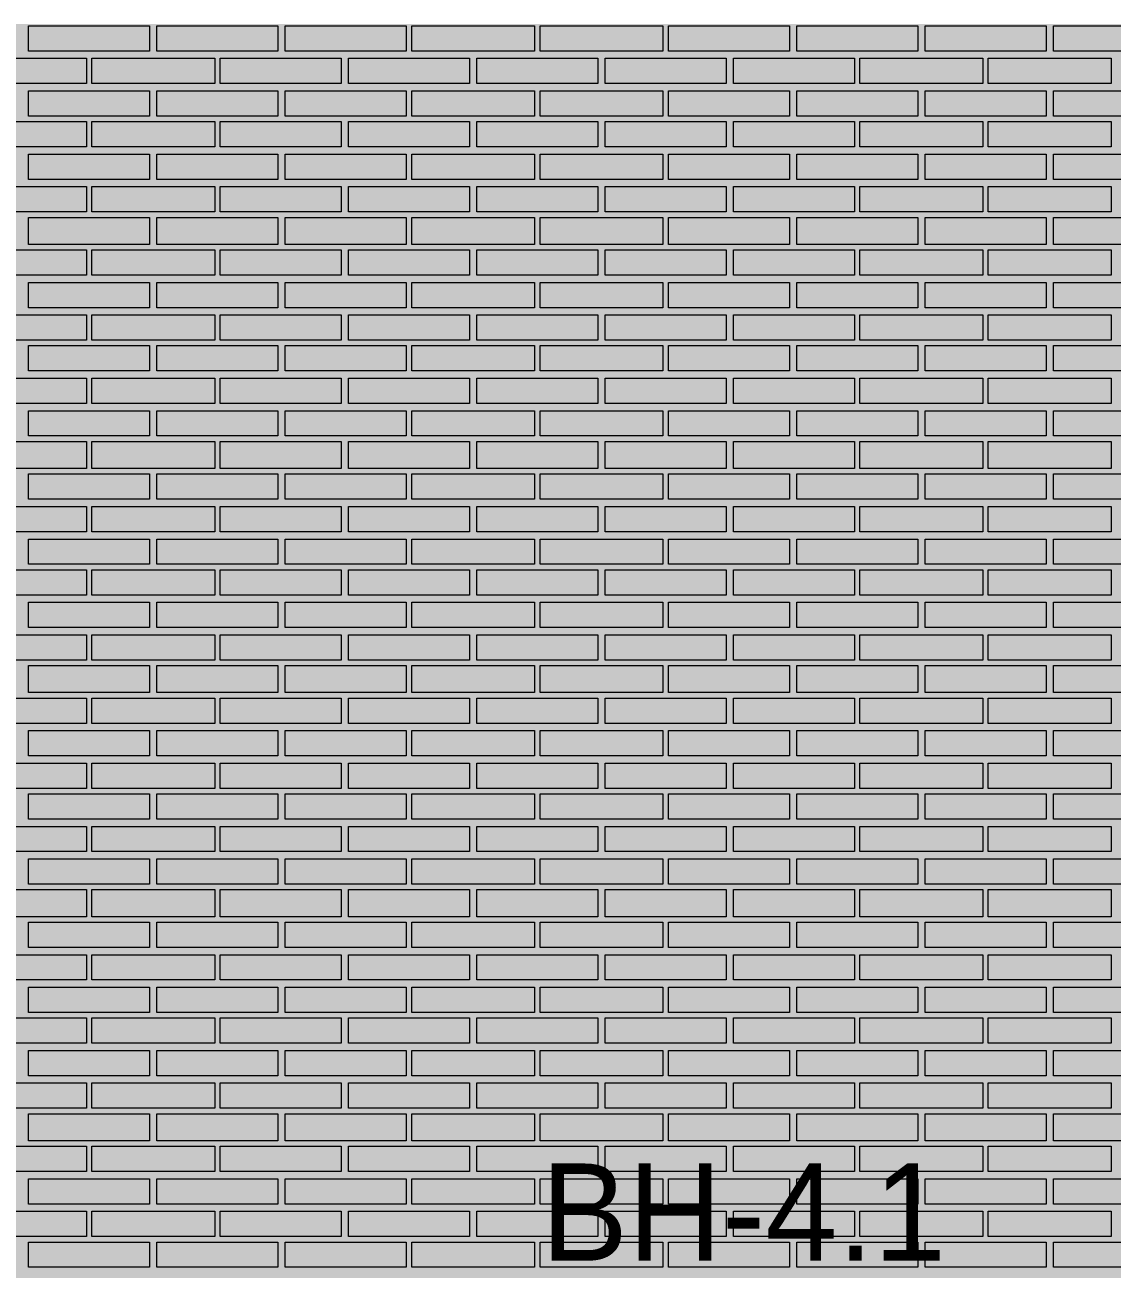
# Model space of a CAD drawing. Header units: millimetres. Extents: x -28928 to 100580, y -22867 to 36490.
# Drawn here: x 37597 to 40142, y -1460 to 1453 of the extents above; entities that cross this region are included whole.
import ezdxf

# ---------------------------------------------------------------- set-up
doc = ezdxf.new("R2010")
doc.units = ezdxf.units.MM
doc.layers.add('PDF _Геометрия', color=7, linetype='Continuous', true_color=0x8f8e8d)
doc.layers.add('PDF _Сплошная заливка', color=7, linetype='Continuous', true_color=0xffffff)
doc.layers.add('PDF _Текст', color=7, linetype='Continuous')

msp = doc.modelspace()

# ---------------------------------------------------------------- hatches: boundary and pattern name
at = {"layer": 'PDF _Сплошная заливка', "true_color": 0xdcd6cf, "transparency": 33554559}
h = msp.add_hatch(color=254, dxfattribs=at)
h.paths.add_polyline_path([(29617.6, 1544.1), (29617.6, 9028.4), (29486.4, 9028.4), (29486.4, 1544.1)])
h.paths.add_polyline_path([(47137.2, -1464), (47137.2, -4713.2), (55763.7, -4713.2), (55763.7, 1455.3), (29617.6, 1455.3), (29617.6, 1523), (29486.4, 1523), (29486.4, -4713.2), (45263, -4713.2), (45263, -1464)])

# ---------------------------------------------------------------- linework, layer by layer
at = {"layer": 'PDF _Геометрия', "lineweight": 9}
for points in [[(37888.7, 1391.8), (37744.9, 1391.8), (37605.3, 1391.8), (37605.3, 1451), (37744.9, 1451), (37888.7, 1451)], [(38189.1, 1391.8), (38045.3, 1391.8), (37905.7, 1391.8), (37905.7, 1451), (38045.3, 1451), (38189.1, 1451)], [(38489.5, 1391.8), (38345.7, 1391.8), (38206.1, 1391.8), (38206.1, 1451), (38345.7, 1451), (38489.5, 1451)], [(38789.9, 1391.8), (38646.1, 1391.8), (38502.2, 1391.8), (38502.2, 1451), (38646.1, 1451), (38789.9, 1451)], [(39090.3, 1391.8), (38946.4, 1391.8), (38802.6, 1391.8), (38802.6, 1451), (38946.4, 1451), (39090.3, 1451)], [(39386.4, 1391.8), (39246.8, 1391.8), (39103, 1391.8), (39103, 1451), (39246.8, 1451), (39386.4, 1451)], [(39686.8, 1391.8), (39547.2, 1391.8), (39403.4, 1391.8), (39403.4, 1451), (39547.2, 1451), (39686.8, 1451)], [(39987.2, 1391.8), (39843.4, 1391.8), (39703.7, 1391.8), (39703.7, 1451), (39843.4, 1451), (39987.2, 1451)], [(40287.6, 1391.8), (40143.7, 1391.8), (40004.1, 1391.8), (40004.1, 1451), (40143.7, 1451), (40287.6, 1451)], [(37740.7, 1374.9), (37740.7, 1315.7), (37453, 1315.7), (37453, 1374.9)], [(38041.1, 1374.9), (38041.1, 1315.7), (37753.4, 1315.7), (37753.4, 1374.9)], [(38337.2, 1374.9), (38337.2, 1315.7), (38053.7, 1315.7), (38053.7, 1374.9)], [(38637.6, 1374.9), (38637.6, 1315.7), (38354.1, 1315.7), (38354.1, 1374.9)], [(38938, 1374.9), (38938, 1315.7), (38654.5, 1315.7), (38654.5, 1374.9)], [(39238.4, 1374.9), (39238.4, 1315.7), (38954.9, 1315.7), (38954.9, 1374.9)], [(39538.7, 1374.9), (39538.7, 1315.7), (39255.3, 1315.7), (39255.3, 1374.9)], [(39839.1, 1374.9), (39839.1, 1315.7), (39551.4, 1315.7), (39551.4, 1374.9)], [(40139.5, 1374.9), (40139.5, 1315.7), (39851.8, 1315.7), (39851.8, 1374.9)], [(37888.7, 1239.5), (37744.9, 1239.5), (37605.3, 1239.5), (37605.3, 1298.7), (37744.9, 1298.7), (37888.7, 1298.7)], [(38189.1, 1239.5), (38045.3, 1239.5), (37905.7, 1239.5), (37905.7, 1298.7), (38045.3, 1298.7), (38189.1, 1298.7)], [(38489.5, 1239.5), (38345.7, 1239.5), (38206.1, 1239.5), (38206.1, 1298.7), (38345.7, 1298.7), (38489.5, 1298.7)], [(38789.9, 1239.5), (38646.1, 1239.5), (38502.2, 1239.5), (38502.2, 1298.7), (38646.1, 1298.7), (38789.9, 1298.7)], [(39090.3, 1239.5), (38946.4, 1239.5), (38802.6, 1239.5), (38802.6, 1298.7), (38946.4, 1298.7), (39090.3, 1298.7)], [(39386.4, 1239.5), (39246.8, 1239.5), (39103, 1239.5), (39103, 1298.7), (39246.8, 1298.7), (39386.4, 1298.7)], [(39686.8, 1239.5), (39547.2, 1239.5), (39403.4, 1239.5), (39403.4, 1298.7), (39547.2, 1298.7), (39686.8, 1298.7)], [(39987.2, 1239.5), (39843.4, 1239.5), (39703.7, 1239.5), (39703.7, 1298.7), (39843.4, 1298.7), (39987.2, 1298.7)], [(40287.6, 1239.5), (40143.7, 1239.5), (40004.1, 1239.5), (40004.1, 1298.7), (40143.7, 1298.7), (40287.6, 1298.7)], [(37740.7, 1226.8), (37740.7, 1167.6), (37453, 1167.6), (37453, 1226.8)], [(38041.1, 1226.8), (38041.1, 1167.6), (37753.4, 1167.6), (37753.4, 1226.8)], [(38337.2, 1226.8), (38337.2, 1167.6), (38053.7, 1167.6), (38053.7, 1226.8)], [(38637.6, 1226.8), (38637.6, 1167.6), (38354.1, 1167.6), (38354.1, 1226.8)], [(38938, 1226.8), (38938, 1167.6), (38654.5, 1167.6), (38654.5, 1226.8)], [(39238.4, 1226.8), (39238.4, 1167.6), (38954.9, 1167.6), (38954.9, 1226.8)], [(39538.7, 1226.8), (39538.7, 1167.6), (39255.3, 1167.6), (39255.3, 1226.8)], [(39839.1, 1226.8), (39839.1, 1167.6), (39551.4, 1167.6), (39551.4, 1226.8)], [(40139.5, 1226.8), (40139.5, 1167.6), (39851.8, 1167.6), (39851.8, 1226.8)], [(37888.7, 1091.4), (37744.9, 1091.4), (37605.3, 1091.4), (37605.3, 1150.7), (37744.9, 1150.7), (37888.7, 1150.7)], [(38189.1, 1091.4), (38045.3, 1091.4), (37905.7, 1091.4), (37905.7, 1150.7), (38045.3, 1150.7), (38189.1, 1150.7)], [(38489.5, 1091.4), (38345.7, 1091.4), (38206.1, 1091.4), (38206.1, 1150.7), (38345.7, 1150.7), (38489.5, 1150.7)], [(38789.9, 1091.4), (38646.1, 1091.4), (38502.2, 1091.4), (38502.2, 1150.7), (38646.1, 1150.7), (38789.9, 1150.7)], [(39090.3, 1091.4), (38946.4, 1091.4), (38802.6, 1091.4), (38802.6, 1150.7), (38946.4, 1150.7), (39090.3, 1150.7)], [(39386.4, 1091.4), (39246.8, 1091.4), (39103, 1091.4), (39103, 1150.7), (39246.8, 1150.7), (39386.4, 1150.7)], [(39686.8, 1091.4), (39547.2, 1091.4), (39403.4, 1091.4), (39403.4, 1150.7), (39547.2, 1150.7), (39686.8, 1150.7)], [(39987.2, 1091.4), (39843.4, 1091.4), (39703.7, 1091.4), (39703.7, 1150.7), (39843.4, 1150.7), (39987.2, 1150.7)], [(40287.6, 1091.4), (40143.7, 1091.4), (40004.1, 1091.4), (40004.1, 1150.7), (40143.7, 1150.7), (40287.6, 1150.7)], [(37740.7, 1074.5), (37740.7, 1015.3), (37453, 1015.3), (37453, 1074.5)], [(38041.1, 1074.5), (38041.1, 1015.3), (37753.4, 1015.3), (37753.4, 1074.5)], [(38337.2, 1074.5), (38337.2, 1015.3), (38053.7, 1015.3), (38053.7, 1074.5)], [(38637.6, 1074.5), (38637.6, 1015.3), (38354.1, 1015.3), (38354.1, 1074.5)], [(38938, 1074.5), (38938, 1015.3), (38654.5, 1015.3), (38654.5, 1074.5)], [(39238.4, 1074.5), (39238.4, 1015.3), (38954.9, 1015.3), (38954.9, 1074.5)], [(39538.7, 1074.5), (39538.7, 1015.3), (39255.3, 1015.3), (39255.3, 1074.5)], [(39839.1, 1074.5), (39839.1, 1015.3), (39551.4, 1015.3), (39551.4, 1074.5)], [(40139.5, 1074.5), (40139.5, 1015.3), (39851.8, 1015.3), (39851.8, 1074.5)], [(37888.7, 939.1), (37744.9, 939.1), (37605.3, 939.1), (37605.3, 1002.6), (37744.9, 1002.6), (37888.7, 1002.6)], [(38189.1, 939.1), (38045.3, 939.1), (37905.7, 939.1), (37905.7, 1002.6), (38045.3, 1002.6), (38189.1, 1002.6)], [(38489.5, 939.1), (38345.7, 939.1), (38206.1, 939.1), (38206.1, 1002.6), (38345.7, 1002.6), (38489.5, 1002.6)], [(38789.9, 939.1), (38646.1, 939.1), (38502.2, 939.1), (38502.2, 1002.6), (38646.1, 1002.6), (38789.9, 1002.6)], [(39090.3, 939.1), (38946.4, 939.1), (38802.6, 939.1), (38802.6, 1002.6), (38946.4, 1002.6), (39090.3, 1002.6)], [(39386.4, 939.1), (39246.8, 939.1), (39103, 939.1), (39103, 1002.6), (39246.8, 1002.6), (39386.4, 1002.6)], [(39686.8, 939.1), (39547.2, 939.1), (39403.4, 939.1), (39403.4, 1002.6), (39547.2, 1002.6), (39686.8, 1002.6)], [(39987.2, 939.1), (39843.4, 939.1), (39703.7, 939.1), (39703.7, 1002.6), (39843.4, 1002.6), (39987.2, 1002.6)], [(40287.6, 939.1), (40143.7, 939.1), (40004.1, 939.1), (40004.1, 1002.6), (40143.7, 1002.6), (40287.6, 1002.6)], [(37740.7, 926.4), (37740.7, 867.2), (37453, 867.2), (37453, 926.4)], [(38041.1, 926.4), (38041.1, 867.2), (37753.4, 867.2), (37753.4, 926.4)], [(38337.2, 926.4), (38337.2, 867.2), (38053.7, 867.2), (38053.7, 926.4)], [(38637.6, 926.4), (38637.6, 867.2), (38354.1, 867.2), (38354.1, 926.4)], [(38938, 926.4), (38938, 867.2), (38654.5, 867.2), (38654.5, 926.4)], [(39238.4, 926.4), (39238.4, 867.2), (38954.9, 867.2), (38954.9, 926.4)], [(39538.7, 926.4), (39538.7, 867.2), (39255.3, 867.2), (39255.3, 926.4)], [(39839.1, 926.4), (39839.1, 867.2), (39551.4, 867.2), (39551.4, 926.4)], [(40139.5, 926.4), (40139.5, 867.2), (39851.8, 867.2), (39851.8, 926.4)], [(37888.7, 791), (37744.9, 791), (37605.3, 791), (37605.3, 850.3), (37744.9, 850.3), (37888.7, 850.3)], [(38189.1, 791), (38045.3, 791), (37905.7, 791), (37905.7, 850.3), (38045.3, 850.3), (38189.1, 850.3)], [(38489.5, 791), (38345.7, 791), (38206.1, 791), (38206.1, 850.3), (38345.7, 850.3), (38489.5, 850.3)], [(38789.9, 791), (38646.1, 791), (38502.2, 791), (38502.2, 850.3), (38646.1, 850.3), (38789.9, 850.3)], [(39090.3, 791), (38946.4, 791), (38802.6, 791), (38802.6, 850.3), (38946.4, 850.3), (39090.3, 850.3)], [(39386.4, 791), (39246.8, 791), (39103, 791), (39103, 850.3), (39246.8, 850.3), (39386.4, 850.3)], [(39686.8, 791), (39547.2, 791), (39403.4, 791), (39403.4, 850.3), (39547.2, 850.3), (39686.8, 850.3)], [(39987.2, 791), (39843.4, 791), (39703.7, 791), (39703.7, 850.3), (39843.4, 850.3), (39987.2, 850.3)], [(40287.6, 791), (40143.7, 791), (40004.1, 791), (40004.1, 850.3), (40143.7, 850.3), (40287.6, 850.3)], [(37740.7, 774.1), (37740.7, 714.9), (37453, 714.9), (37453, 774.1)], [(38041.1, 774.1), (38041.1, 714.9), (37753.4, 714.9), (37753.4, 774.1)], [(38337.2, 774.1), (38337.2, 714.9), (38053.7, 714.9), (38053.7, 774.1)], [(38637.6, 774.1), (38637.6, 714.9), (38354.1, 714.9), (38354.1, 774.1)], [(38938, 774.1), (38938, 714.9), (38654.5, 714.9), (38654.5, 774.1)], [(39238.4, 774.1), (39238.4, 714.9), (38954.9, 714.9), (38954.9, 774.1)], [(39538.7, 774.1), (39538.7, 714.9), (39255.3, 714.9), (39255.3, 774.1)], [(39839.1, 774.1), (39839.1, 714.9), (39551.4, 714.9), (39551.4, 774.1)], [(40139.5, 774.1), (40139.5, 714.9), (39851.8, 714.9), (39851.8, 774.1)], [(37888.7, 643), (37744.9, 643), (37605.3, 643), (37605.3, 702.2), (37744.9, 702.2), (37888.7, 702.2)], [(38189.1, 643), (38045.3, 643), (37905.7, 643), (37905.7, 702.2), (38045.3, 702.2), (38189.1, 702.2)], [(38489.5, 643), (38345.7, 643), (38206.1, 643), (38206.1, 702.2), (38345.7, 702.2), (38489.5, 702.2)], [(38789.9, 643), (38646.1, 643), (38502.2, 643), (38502.2, 702.2), (38646.1, 702.2), (38789.9, 702.2)], [(39090.3, 643), (38946.4, 643), (38802.6, 643), (38802.6, 702.2), (38946.4, 702.2), (39090.3, 702.2)], [(39386.4, 643), (39246.8, 643), (39103, 643), (39103, 702.2), (39246.8, 702.2), (39386.4, 702.2)], [(39686.8, 643), (39547.2, 643), (39403.4, 643), (39403.4, 702.2), (39547.2, 702.2), (39686.8, 702.2)], [(39987.2, 643), (39843.4, 643), (39703.7, 643), (39703.7, 702.2), (39843.4, 702.2), (39987.2, 702.2)], [(40287.6, 643), (40143.7, 643), (40004.1, 643), (40004.1, 702.2), (40143.7, 702.2), (40287.6, 702.2)], [(37740.7, 626), (37740.7, 566.8), (37453, 566.8), (37453, 626)], [(38041.1, 626), (38041.1, 566.8), (37753.4, 566.8), (37753.4, 626)], [(38337.2, 626), (38337.2, 566.8), (38053.7, 566.8), (38053.7, 626)], [(38637.6, 626), (38637.6, 566.8), (38354.1, 566.8), (38354.1, 626)], [(38938, 626), (38938, 566.8), (38654.5, 566.8), (38654.5, 626)], [(39238.4, 626), (39238.4, 566.8), (38954.9, 566.8), (38954.9, 626)], [(39538.7, 626), (39538.7, 566.8), (39255.3, 566.8), (39255.3, 626)], [(39839.1, 626), (39839.1, 566.8), (39551.4, 566.8), (39551.4, 626)], [(40139.5, 626), (40139.5, 566.8), (39851.8, 566.8), (39851.8, 626)], [(37888.7, 490.7), (37744.9, 490.7), (37605.3, 490.7), (37605.3, 549.9), (37744.9, 549.9), (37888.7, 549.9)], [(38189.1, 490.7), (38045.3, 490.7), (37905.7, 490.7), (37905.7, 549.9), (38045.3, 549.9), (38189.1, 549.9)], [(38489.5, 490.7), (38345.7, 490.7), (38206.1, 490.7), (38206.1, 549.9), (38345.7, 549.9), (38489.5, 549.9)], [(38789.9, 490.7), (38646.1, 490.7), (38502.2, 490.7), (38502.2, 549.9), (38646.1, 549.9), (38789.9, 549.9)], [(39090.3, 490.7), (38946.4, 490.7), (38802.6, 490.7), (38802.6, 549.9), (38946.4, 549.9), (39090.3, 549.9)], [(39386.4, 490.7), (39246.8, 490.7), (39103, 490.7), (39103, 549.9), (39246.8, 549.9), (39386.4, 549.9)], [(39686.8, 490.7), (39547.2, 490.7), (39403.4, 490.7), (39403.4, 549.9), (39547.2, 549.9), (39686.8, 549.9)], [(39987.2, 490.7), (39843.4, 490.7), (39703.7, 490.7), (39703.7, 549.9), (39843.4, 549.9), (39987.2, 549.9)], [(40287.6, 490.7), (40143.7, 490.7), (40004.1, 490.7), (40004.1, 549.9), (40143.7, 549.9), (40287.6, 549.9)], [(37740.7, 478), (37740.7, 414.5), (37453, 414.5), (37453, 478)], [(38041.1, 478), (38041.1, 414.5), (37753.4, 414.5), (37753.4, 478)], [(38337.2, 478), (38337.2, 414.5), (38053.7, 414.5), (38053.7, 478)], [(38637.6, 478), (38637.6, 414.5), (38354.1, 414.5), (38354.1, 478)], [(38938, 478), (38938, 414.5), (38654.5, 414.5), (38654.5, 478)], [(39238.4, 478), (39238.4, 414.5), (38954.9, 414.5), (38954.9, 478)], [(39538.7, 478), (39538.7, 414.5), (39255.3, 414.5), (39255.3, 478)], [(39839.1, 478), (39839.1, 414.5), (39551.4, 414.5), (39551.4, 478)], [(40139.5, 478), (40139.5, 414.5), (39851.8, 414.5), (39851.8, 478)], [(37888.7, 342.6), (37744.9, 342.6), (37605.3, 342.6), (37605.3, 401.8), (37744.9, 401.8), (37888.7, 401.8)], [(38189.1, 342.6), (38045.3, 342.6), (37905.7, 342.6), (37905.7, 401.8), (38045.3, 401.8), (38189.1, 401.8)], [(38489.5, 342.6), (38345.7, 342.6), (38206.1, 342.6), (38206.1, 401.8), (38345.7, 401.8), (38489.5, 401.8)], [(38789.9, 342.6), (38646.1, 342.6), (38502.2, 342.6), (38502.2, 401.8), (38646.1, 401.8), (38789.9, 401.8)], [(39090.3, 342.6), (38946.4, 342.6), (38802.6, 342.6), (38802.6, 401.8), (38946.4, 401.8), (39090.3, 401.8)], [(39386.4, 342.6), (39246.8, 342.6), (39103, 342.6), (39103, 401.8), (39246.8, 401.8), (39386.4, 401.8)], [(39686.8, 342.6), (39547.2, 342.6), (39403.4, 342.6), (39403.4, 401.8), (39547.2, 401.8), (39686.8, 401.8)], [(39987.2, 342.6), (39843.4, 342.6), (39703.7, 342.6), (39703.7, 401.8), (39843.4, 401.8), (39987.2, 401.8)], [(40287.6, 342.6), (40143.7, 342.6), (40004.1, 342.6), (40004.1, 401.8), (40143.7, 401.8), (40287.6, 401.8)], [(37740.7, 325.7), (37740.7, 266.4), (37453, 266.4), (37453, 325.7)], [(38041.1, 325.7), (38041.1, 266.4), (37753.4, 266.4), (37753.4, 325.7)], [(38337.2, 325.7), (38337.2, 266.4), (38053.7, 266.4), (38053.7, 325.7)], [(38637.6, 325.7), (38637.6, 266.4), (38354.1, 266.4), (38354.1, 325.7)], [(38938, 325.7), (38938, 266.4), (38654.5, 266.4), (38654.5, 325.7)], [(39238.4, 325.7), (39238.4, 266.4), (38954.9, 266.4), (38954.9, 325.7)], [(39538.7, 325.7), (39538.7, 266.4), (39255.3, 266.4), (39255.3, 325.7)], [(39839.1, 325.7), (39839.1, 266.4), (39551.4, 266.4), (39551.4, 325.7)], [(40139.5, 325.7), (40139.5, 266.4), (39851.8, 266.4), (39851.8, 325.7)], [(37888.7, 190.3), (37744.9, 190.3), (37605.3, 190.3), (37605.3, 249.5), (37744.9, 249.5), (37888.7, 249.5)], [(38189.1, 190.3), (38045.3, 190.3), (37905.7, 190.3), (37905.7, 249.5), (38045.3, 249.5), (38189.1, 249.5)], [(38489.5, 190.3), (38345.7, 190.3), (38206.1, 190.3), (38206.1, 249.5), (38345.7, 249.5), (38489.5, 249.5)], [(38789.9, 190.3), (38646.1, 190.3), (38502.2, 190.3), (38502.2, 249.5), (38646.1, 249.5), (38789.9, 249.5)], [(39090.3, 190.3), (38946.4, 190.3), (38802.6, 190.3), (38802.6, 249.5), (38946.4, 249.5), (39090.3, 249.5)], [(39386.4, 190.3), (39246.8, 190.3), (39103, 190.3), (39103, 249.5), (39246.8, 249.5), (39386.4, 249.5)], [(39686.8, 190.3), (39547.2, 190.3), (39403.4, 190.3), (39403.4, 249.5), (39547.2, 249.5), (39686.8, 249.5)], [(39987.2, 190.3), (39843.4, 190.3), (39703.7, 190.3), (39703.7, 249.5), (39843.4, 249.5), (39987.2, 249.5)], [(40287.6, 190.3), (40143.7, 190.3), (40004.1, 190.3), (40004.1, 249.5), (40143.7, 249.5), (40287.6, 249.5)], [(37740.7, 177.6), (37740.7, 118.4), (37453, 118.4), (37453, 177.6)], [(38041.1, 177.6), (38041.1, 118.4), (37753.4, 118.4), (37753.4, 177.6)], [(38337.2, 177.6), (38337.2, 118.4), (38053.7, 118.4), (38053.7, 177.6)], [(38637.6, 177.6), (38637.6, 118.4), (38354.1, 118.4), (38354.1, 177.6)], [(38938, 177.6), (38938, 118.4), (38654.5, 118.4), (38654.5, 177.6)], [(39238.4, 177.6), (39238.4, 118.4), (38954.9, 118.4), (38954.9, 177.6)], [(39538.7, 177.6), (39538.7, 118.4), (39255.3, 118.4), (39255.3, 177.6)], [(39839.1, 177.6), (39839.1, 118.4), (39551.4, 118.4), (39551.4, 177.6)], [(40139.5, 177.6), (40139.5, 118.4), (39851.8, 118.4), (39851.8, 177.6)], [(37888.7, 42.2), (37744.9, 42.2), (37605.3, 42.2), (37605.3, 101.4), (37744.9, 101.4), (37888.7, 101.4)], [(38189.1, 42.2), (38045.3, 42.2), (37905.7, 42.2), (37905.7, 101.4), (38045.3, 101.4), (38189.1, 101.4)], [(38489.5, 42.2), (38345.7, 42.2), (38206.1, 42.2), (38206.1, 101.4), (38345.7, 101.4), (38489.5, 101.4)], [(38789.9, 42.2), (38646.1, 42.2), (38502.2, 42.2), (38502.2, 101.4), (38646.1, 101.4), (38789.9, 101.4)], [(39090.3, 42.2), (38946.4, 42.2), (38802.6, 42.2), (38802.6, 101.4), (38946.4, 101.4), (39090.3, 101.4)], [(39386.4, 42.2), (39246.8, 42.2), (39103, 42.2), (39103, 101.4), (39246.8, 101.4), (39386.4, 101.4)], [(39686.8, 42.2), (39547.2, 42.2), (39403.4, 42.2), (39403.4, 101.4), (39547.2, 101.4), (39686.8, 101.4)], [(39987.2, 42.2), (39843.4, 42.2), (39703.7, 42.2), (39703.7, 101.4), (39843.4, 101.4), (39987.2, 101.4)], [(40287.6, 42.2), (40143.7, 42.2), (40004.1, 42.2), (40004.1, 101.4), (40143.7, 101.4), (40287.6, 101.4)], [(37740.7, 25.3), (37740.7, -34), (37453, -34), (37453, 25.3)], [(38041.1, 25.3), (38041.1, -34), (37753.4, -34), (37753.4, 25.3)], [(38337.2, 25.3), (38337.2, -34), (38053.7, -34), (38053.7, 25.3)], [(38637.6, 25.3), (38637.6, -34), (38354.1, -34), (38354.1, 25.3)], [(38938, 25.3), (38938, -34), (38654.5, -34), (38654.5, 25.3)], [(39238.4, 25.3), (39238.4, -34), (38954.9, -34), (38954.9, 25.3)], [(39538.7, 25.3), (39538.7, -34), (39255.3, -34), (39255.3, 25.3)], [(39839.1, 25.3), (39839.1, -34), (39551.4, -34), (39551.4, 25.3)], [(40139.5, 25.3), (40139.5, -34), (39851.8, -34), (39851.8, 25.3)], [(37888.7, -110.1), (37744.9, -110.1), (37605.3, -110.1), (37605.3, -46.6), (37744.9, -46.6), (37888.7, -46.6)], [(38189.1, -110.1), (38045.3, -110.1), (37905.7, -110.1), (37905.7, -46.6), (38045.3, -46.6), (38189.1, -46.6)], [(38489.5, -110.1), (38345.7, -110.1), (38206.1, -110.1), (38206.1, -46.6), (38345.7, -46.6), (38489.5, -46.6)], [(38789.9, -110.1), (38646.1, -110.1), (38502.2, -110.1), (38502.2, -46.6), (38646.1, -46.6), (38789.9, -46.6)], [(39090.3, -110.1), (38946.4, -110.1), (38802.6, -110.1), (38802.6, -46.6), (38946.4, -46.6), (39090.3, -46.6)], [(39386.4, -110.1), (39246.8, -110.1), (39103, -110.1), (39103, -46.6), (39246.8, -46.6), (39386.4, -46.6)], [(39686.8, -110.1), (39547.2, -110.1), (39403.4, -110.1), (39403.4, -46.6), (39547.2, -46.6), (39686.8, -46.6)], [(39987.2, -110.1), (39843.4, -110.1), (39703.7, -110.1), (39703.7, -46.6), (39843.4, -46.6), (39987.2, -46.6)], [(40287.6, -110.1), (40143.7, -110.1), (40004.1, -110.1), (40004.1, -46.6), (40143.7, -46.6), (40287.6, -46.6)], [(37740.7, -122.8), (37740.7, -182), (37453, -182), (37453, -122.8)], [(38041.1, -122.8), (38041.1, -182), (37753.4, -182), (37753.4, -122.8)], [(38337.2, -122.8), (38337.2, -182), (38053.7, -182), (38053.7, -122.8)], [(38637.6, -122.8), (38637.6, -182), (38354.1, -182), (38354.1, -122.8)], [(38938, -122.8), (38938, -182), (38654.5, -182), (38654.5, -122.8)], [(39238.4, -122.8), (39238.4, -182), (38954.9, -182), (38954.9, -122.8)], [(39538.7, -122.8), (39538.7, -182), (39255.3, -182), (39255.3, -122.8)], [(39839.1, -122.8), (39839.1, -182), (39551.4, -182), (39551.4, -122.8)], [(40139.5, -122.8), (40139.5, -182), (39851.8, -182), (39851.8, -122.8)], [(37888.7, -258.2), (37744.9, -258.2), (37605.3, -258.2), (37605.3, -199), (37744.9, -199), (37888.7, -199)], [(38189.1, -258.2), (38045.3, -258.2), (37905.7, -258.2), (37905.7, -199), (38045.3, -199), (38189.1, -199)], [(38489.5, -258.2), (38345.7, -258.2), (38206.1, -258.2), (38206.1, -199), (38345.7, -199), (38489.5, -199)], [(38789.9, -258.2), (38646.1, -258.2), (38502.2, -258.2), (38502.2, -199), (38646.1, -199), (38789.9, -199)], [(39090.3, -258.2), (38946.4, -258.2), (38802.6, -258.2), (38802.6, -199), (38946.4, -199), (39090.3, -199)], [(39386.4, -258.2), (39246.8, -258.2), (39103, -258.2), (39103, -199), (39246.8, -199), (39386.4, -199)], [(39686.8, -258.2), (39547.2, -258.2), (39403.4, -258.2), (39403.4, -199), (39547.2, -199), (39686.8, -199)], [(39987.2, -258.2), (39843.4, -258.2), (39703.7, -258.2), (39703.7, -199), (39843.4, -199), (39987.2, -199)], [(40287.6, -258.2), (40143.7, -258.2), (40004.1, -258.2), (40004.1, -199), (40143.7, -199), (40287.6, -199)], [(37740.7, -275.1), (37740.7, -334.3), (37453, -334.3), (37453, -275.1)], [(38041.1, -275.1), (38041.1, -334.3), (37753.4, -334.3), (37753.4, -275.1)], [(38337.2, -275.1), (38337.2, -334.3), (38053.7, -334.3), (38053.7, -275.1)], [(38637.6, -275.1), (38637.6, -334.3), (38354.1, -334.3), (38354.1, -275.1)], [(38938, -275.1), (38938, -334.3), (38654.5, -334.3), (38654.5, -275.1)], [(39238.4, -275.1), (39238.4, -334.3), (38954.9, -334.3), (38954.9, -275.1)], [(39538.7, -275.1), (39538.7, -334.3), (39255.3, -334.3), (39255.3, -275.1)], [(39839.1, -275.1), (39839.1, -334.3), (39551.4, -334.3), (39551.4, -275.1)], [(40139.5, -275.1), (40139.5, -334.3), (39851.8, -334.3), (39851.8, -275.1)], [(37888.7, -406.3), (37744.9, -406.3), (37605.3, -406.3), (37605.3, -347), (37744.9, -347), (37888.7, -347)], [(38189.1, -406.3), (38045.3, -406.3), (37905.7, -406.3), (37905.7, -347), (38045.3, -347), (38189.1, -347)], [(38489.5, -406.3), (38345.7, -406.3), (38206.1, -406.3), (38206.1, -347), (38345.7, -347), (38489.5, -347)], [(38789.9, -406.3), (38646.1, -406.3), (38502.2, -406.3), (38502.2, -347), (38646.1, -347), (38789.9, -347)], [(39090.3, -406.3), (38946.4, -406.3), (38802.6, -406.3), (38802.6, -347), (38946.4, -347), (39090.3, -347)], [(39386.4, -406.3), (39246.8, -406.3), (39103, -406.3), (39103, -347), (39246.8, -347), (39386.4, -347)], [(39686.8, -406.3), (39547.2, -406.3), (39403.4, -406.3), (39403.4, -347), (39547.2, -347), (39686.8, -347)], [(39987.2, -406.3), (39843.4, -406.3), (39703.7, -406.3), (39703.7, -347), (39843.4, -347), (39987.2, -347)], [(40287.6, -406.3), (40143.7, -406.3), (40004.1, -406.3), (40004.1, -347), (40143.7, -347), (40287.6, -347)], [(37740.7, -423.2), (37740.7, -482.4), (37453, -482.4), (37453, -423.2)], [(38041.1, -423.2), (38041.1, -482.4), (37753.4, -482.4), (37753.4, -423.2)], [(38337.2, -423.2), (38337.2, -482.4), (38053.7, -482.4), (38053.7, -423.2)], [(38637.6, -423.2), (38637.6, -482.4), (38354.1, -482.4), (38354.1, -423.2)], [(38938, -423.2), (38938, -482.4), (38654.5, -482.4), (38654.5, -423.2)], [(39238.4, -423.2), (39238.4, -482.4), (38954.9, -482.4), (38954.9, -423.2)], [(39538.7, -423.2), (39538.7, -482.4), (39255.3, -482.4), (39255.3, -423.2)], [(39839.1, -423.2), (39839.1, -482.4), (39551.4, -482.4), (39551.4, -423.2)], [(40139.5, -423.2), (40139.5, -482.4), (39851.8, -482.4), (39851.8, -423.2)], [(37888.7, -558.6), (37744.9, -558.6), (37605.3, -558.6), (37605.3, -499.3), (37744.9, -499.3), (37888.7, -499.3)], [(38189.1, -558.6), (38045.3, -558.6), (37905.7, -558.6), (37905.7, -499.3), (38045.3, -499.3), (38189.1, -499.3)], [(38489.5, -558.6), (38345.7, -558.6), (38206.1, -558.6), (38206.1, -499.3), (38345.7, -499.3), (38489.5, -499.3)], [(38789.9, -558.6), (38646.1, -558.6), (38502.2, -558.6), (38502.2, -499.3), (38646.1, -499.3), (38789.9, -499.3)], [(39090.3, -558.6), (38946.4, -558.6), (38802.6, -558.6), (38802.6, -499.3), (38946.4, -499.3), (39090.3, -499.3)], [(39386.4, -558.6), (39246.8, -558.6), (39103, -558.6), (39103, -499.3), (39246.8, -499.3), (39386.4, -499.3)], [(39686.8, -558.6), (39547.2, -558.6), (39403.4, -558.6), (39403.4, -499.3), (39547.2, -499.3), (39686.8, -499.3)], [(39987.2, -558.6), (39843.4, -558.6), (39703.7, -558.6), (39703.7, -499.3), (39843.4, -499.3), (39987.2, -499.3)], [(40287.6, -558.6), (40143.7, -558.6), (40004.1, -558.6), (40004.1, -499.3), (40143.7, -499.3), (40287.6, -499.3)], [(37740.7, -571.3), (37740.7, -634.7), (37453, -634.7), (37453, -571.3)], [(38041.1, -571.3), (38041.1, -634.7), (37753.4, -634.7), (37753.4, -571.3)], [(38337.2, -571.3), (38337.2, -634.7), (38053.7, -634.7), (38053.7, -571.3)], [(38637.6, -571.3), (38637.6, -634.7), (38354.1, -634.7), (38354.1, -571.3)], [(38938, -571.3), (38938, -634.7), (38654.5, -634.7), (38654.5, -571.3)], [(39238.4, -571.3), (39238.4, -634.7), (38954.9, -634.7), (38954.9, -571.3)], [(39538.7, -571.3), (39538.7, -634.7), (39255.3, -634.7), (39255.3, -571.3)], [(39839.1, -571.3), (39839.1, -634.7), (39551.4, -634.7), (39551.4, -571.3)], [(40139.5, -571.3), (40139.5, -634.7), (39851.8, -634.7), (39851.8, -571.3)], [(37888.7, -706.6), (37744.9, -706.6), (37605.3, -706.6), (37605.3, -647.4), (37744.9, -647.4), (37888.7, -647.4)], [(38189.1, -706.6), (38045.3, -706.6), (37905.7, -706.6), (37905.7, -647.4), (38045.3, -647.4), (38189.1, -647.4)], [(38489.5, -706.6), (38345.7, -706.6), (38206.1, -706.6), (38206.1, -647.4), (38345.7, -647.4), (38489.5, -647.4)], [(38789.9, -706.6), (38646.1, -706.6), (38502.2, -706.6), (38502.2, -647.4), (38646.1, -647.4), (38789.9, -647.4)], [(39090.3, -706.6), (38946.4, -706.6), (38802.6, -706.6), (38802.6, -647.4), (38946.4, -647.4), (39090.3, -647.4)], [(39386.4, -706.6), (39246.8, -706.6), (39103, -706.6), (39103, -647.4), (39246.8, -647.4), (39386.4, -647.4)], [(39686.8, -706.6), (39547.2, -706.6), (39403.4, -706.6), (39403.4, -647.4), (39547.2, -647.4), (39686.8, -647.4)], [(39987.2, -706.6), (39843.4, -706.6), (39703.7, -706.6), (39703.7, -647.4), (39843.4, -647.4), (39987.2, -647.4)], [(40287.6, -706.6), (40143.7, -706.6), (40004.1, -706.6), (40004.1, -647.4), (40143.7, -647.4), (40287.6, -647.4)], [(37740.7, -723.6), (37740.7, -782.8), (37453, -782.8), (37453, -723.6)], [(38041.1, -723.6), (38041.1, -782.8), (37753.4, -782.8), (37753.4, -723.6)], [(38337.2, -723.6), (38337.2, -782.8), (38053.7, -782.8), (38053.7, -723.6)], [(38637.6, -723.6), (38637.6, -782.8), (38354.1, -782.8), (38354.1, -723.6)], [(38938, -723.6), (38938, -782.8), (38654.5, -782.8), (38654.5, -723.6)], [(39238.4, -723.6), (39238.4, -782.8), (38954.9, -782.8), (38954.9, -723.6)], [(39538.7, -723.6), (39538.7, -782.8), (39255.3, -782.8), (39255.3, -723.6)], [(39839.1, -723.6), (39839.1, -782.8), (39551.4, -782.8), (39551.4, -723.6)], [(40139.5, -723.6), (40139.5, -782.8), (39851.8, -782.8), (39851.8, -723.6)], [(37888.7, -859), (37744.9, -859), (37605.3, -859), (37605.3, -799.7), (37744.9, -799.7), (37888.7, -799.7)], [(38189.1, -859), (38045.3, -859), (37905.7, -859), (37905.7, -799.7), (38045.3, -799.7), (38189.1, -799.7)], [(38489.5, -859), (38345.7, -859), (38206.1, -859), (38206.1, -799.7), (38345.7, -799.7), (38489.5, -799.7)], [(38789.9, -859), (38646.1, -859), (38502.2, -859), (38502.2, -799.7), (38646.1, -799.7), (38789.9, -799.7)], [(39090.3, -859), (38946.4, -859), (38802.6, -859), (38802.6, -799.7), (38946.4, -799.7), (39090.3, -799.7)], [(39386.4, -859), (39246.8, -859), (39103, -859), (39103, -799.7), (39246.8, -799.7), (39386.4, -799.7)], [(39686.8, -859), (39547.2, -859), (39403.4, -859), (39403.4, -799.7), (39547.2, -799.7), (39686.8, -799.7)], [(39987.2, -859), (39843.4, -859), (39703.7, -859), (39703.7, -799.7), (39843.4, -799.7), (39987.2, -799.7)], [(40287.6, -859), (40143.7, -859), (40004.1, -859), (40004.1, -799.7), (40143.7, -799.7), (40287.6, -799.7)], [(37740.7, -871.6), (37740.7, -930.9), (37453, -930.9), (37453, -871.6)], [(38041.1, -871.6), (38041.1, -930.9), (37753.4, -930.9), (37753.4, -871.6)], [(38337.2, -871.6), (38337.2, -930.9), (38053.7, -930.9), (38053.7, -871.6)], [(38637.6, -871.6), (38637.6, -930.9), (38354.1, -930.9), (38354.1, -871.6)], [(38938, -871.6), (38938, -930.9), (38654.5, -930.9), (38654.5, -871.6)], [(39238.4, -871.6), (39238.4, -930.9), (38954.9, -930.9), (38954.9, -871.6)], [(39538.7, -871.6), (39538.7, -930.9), (39255.3, -930.9), (39255.3, -871.6)], [(39839.1, -871.6), (39839.1, -930.9), (39551.4, -930.9), (39551.4, -871.6)], [(40139.5, -871.6), (40139.5, -930.9), (39851.8, -930.9), (39851.8, -871.6)], [(37888.7, -1007), (37744.9, -1007), (37605.3, -1007), (37605.3, -947.8), (37744.9, -947.8), (37888.7, -947.8)], [(38189.1, -1007), (38045.3, -1007), (37905.7, -1007), (37905.7, -947.8), (38045.3, -947.8), (38189.1, -947.8)], [(38489.5, -1007), (38345.7, -1007), (38206.1, -1007), (38206.1, -947.8), (38345.7, -947.8), (38489.5, -947.8)], [(38789.9, -1007), (38646.1, -1007), (38502.2, -1007), (38502.2, -947.8), (38646.1, -947.8), (38789.9, -947.8)], [(39090.3, -1007), (38946.4, -1007), (38802.6, -1007), (38802.6, -947.8), (38946.4, -947.8), (39090.3, -947.8)], [(39386.4, -1007), (39246.8, -1007), (39103, -1007), (39103, -947.8), (39246.8, -947.8), (39386.4, -947.8)], [(39686.8, -1007), (39547.2, -1007), (39403.4, -1007), (39403.4, -947.8), (39547.2, -947.8), (39686.8, -947.8)], [(39987.2, -1007), (39843.4, -1007), (39703.7, -1007), (39703.7, -947.8), (39843.4, -947.8), (39987.2, -947.8)], [(40287.6, -1007), (40143.7, -1007), (40004.1, -1007), (40004.1, -947.8), (40143.7, -947.8), (40287.6, -947.8)], [(37740.7, -1024), (37740.7, -1083.2), (37453, -1083.2), (37453, -1024)], [(38041.1, -1024), (38041.1, -1083.2), (37753.4, -1083.2), (37753.4, -1024)], [(38337.2, -1024), (38337.2, -1083.2), (38053.7, -1083.2), (38053.7, -1024)], [(38637.6, -1024), (38637.6, -1083.2), (38354.1, -1083.2), (38354.1, -1024)], [(38938, -1024), (38938, -1083.2), (38654.5, -1083.2), (38654.5, -1024)], [(39238.4, -1024), (39238.4, -1083.2), (38954.9, -1083.2), (38954.9, -1024)], [(39538.7, -1024), (39538.7, -1083.2), (39255.3, -1083.2), (39255.3, -1024)], [(39839.1, -1024), (39839.1, -1083.2), (39551.4, -1083.2), (39551.4, -1024)], [(40139.5, -1024), (40139.5, -1083.2), (39851.8, -1083.2), (39851.8, -1024)], [(37888.7, -1159.3), (37744.9, -1159.3), (37605.3, -1159.3), (37605.3, -1095.9), (37744.9, -1095.9), (37888.7, -1095.9)], [(38189.1, -1159.3), (38045.3, -1159.3), (37905.7, -1159.3), (37905.7, -1095.9), (38045.3, -1095.9), (38189.1, -1095.9)], [(38489.5, -1159.3), (38345.7, -1159.3), (38206.1, -1159.3), (38206.1, -1095.9), (38345.7, -1095.9), (38489.5, -1095.9)], [(38789.9, -1159.3), (38646.1, -1159.3), (38502.2, -1159.3), (38502.2, -1095.9), (38646.1, -1095.9), (38789.9, -1095.9)], [(39090.3, -1159.3), (38946.4, -1159.3), (38802.6, -1159.3), (38802.6, -1095.9), (38946.4, -1095.9), (39090.3, -1095.9)], [(39386.4, -1159.3), (39246.8, -1159.3), (39103, -1159.3), (39103, -1095.9), (39246.8, -1095.9), (39386.4, -1095.9)], [(39686.8, -1159.3), (39547.2, -1159.3), (39403.4, -1159.3), (39403.4, -1095.9), (39547.2, -1095.9), (39686.8, -1095.9)], [(39987.2, -1159.3), (39843.4, -1159.3), (39703.7, -1159.3), (39703.7, -1095.9), (39843.4, -1095.9), (39987.2, -1095.9)], [(40287.6, -1159.3), (40143.7, -1159.3), (40004.1, -1159.3), (40004.1, -1095.9), (40143.7, -1095.9), (40287.6, -1095.9)], [(37740.7, -1172), (37740.7, -1231.3), (37453, -1231.3), (37453, -1172)], [(38041.1, -1172), (38041.1, -1231.3), (37753.4, -1231.3), (37753.4, -1172)], [(38337.2, -1172), (38337.2, -1231.3), (38053.7, -1231.3), (38053.7, -1172)], [(38637.6, -1172), (38637.6, -1231.3), (38354.1, -1231.3), (38354.1, -1172)], [(38938, -1172), (38938, -1231.3), (38654.5, -1231.3), (38654.5, -1172)], [(39238.4, -1172), (39238.4, -1231.3), (38954.9, -1231.3), (38954.9, -1172)], [(39538.7, -1172), (39538.7, -1231.3), (39255.3, -1231.3), (39255.3, -1172)], [(39839.1, -1172), (39839.1, -1231.3), (39551.4, -1231.3), (39551.4, -1172)], [(40139.5, -1172), (40139.5, -1231.3), (39851.8, -1231.3), (39851.8, -1172)], [(37888.7, -1307.4), (37744.9, -1307.4), (37605.3, -1307.4), (37605.3, -1248.2), (37744.9, -1248.2), (37888.7, -1248.2)], [(38189.1, -1307.4), (38045.3, -1307.4), (37905.7, -1307.4), (37905.7, -1248.2), (38045.3, -1248.2), (38189.1, -1248.2)], [(38489.5, -1307.4), (38345.7, -1307.4), (38206.1, -1307.4), (38206.1, -1248.2), (38345.7, -1248.2), (38489.5, -1248.2)], [(38789.9, -1307.4), (38646.1, -1307.4), (38502.2, -1307.4), (38502.2, -1248.2), (38646.1, -1248.2), (38789.9, -1248.2)], [(39090.3, -1307.4), (38946.4, -1307.4), (38802.6, -1307.4), (38802.6, -1248.2), (38946.4, -1248.2), (39090.3, -1248.2)], [(39386.4, -1307.4), (39246.8, -1307.4), (39103, -1307.4), (39103, -1248.2), (39246.8, -1248.2), (39386.4, -1248.2)], [(39686.8, -1307.4), (39547.2, -1307.4), (39403.4, -1307.4), (39403.4, -1248.2), (39547.2, -1248.2), (39686.8, -1248.2)], [(39987.2, -1307.4), (39843.4, -1307.4), (39703.7, -1307.4), (39703.7, -1248.2), (39843.4, -1248.2), (39987.2, -1248.2)], [(40287.6, -1307.4), (40143.7, -1307.4), (40004.1, -1307.4), (40004.1, -1248.2), (40143.7, -1248.2), (40287.6, -1248.2)], [(37740.7, -1324.3), (37740.7, -1383.6), (37453, -1383.6), (37453, -1324.3)], [(38041.1, -1324.3), (38041.1, -1383.6), (37753.4, -1383.6), (37753.4, -1324.3)], [(38337.2, -1324.3), (38337.2, -1383.6), (38053.7, -1383.6), (38053.7, -1324.3)], [(38637.6, -1324.3), (38637.6, -1383.6), (38354.1, -1383.6), (38354.1, -1324.3)], [(38938, -1324.3), (38938, -1383.6), (38654.5, -1383.6), (38654.5, -1324.3)], [(39238.4, -1324.3), (39238.4, -1383.6), (38954.9, -1383.6), (38954.9, -1324.3)], [(39538.7, -1324.3), (39538.7, -1383.6), (39255.3, -1383.6), (39255.3, -1324.3)], [(39839.1, -1324.3), (39839.1, -1383.6), (39551.4, -1383.6), (39551.4, -1324.3)], [(40139.5, -1324.3), (40139.5, -1383.6), (39851.8, -1383.6), (39851.8, -1324.3)], [(37888.7, -1455.5), (37744.9, -1455.5), (37605.3, -1455.5), (37605.3, -1396.3), (37744.9, -1396.3), (37888.7, -1396.3)], [(38189.1, -1455.5), (38045.3, -1455.5), (37905.7, -1455.5), (37905.7, -1396.3), (38045.3, -1396.3), (38189.1, -1396.3)], [(38489.5, -1455.5), (38345.7, -1455.5), (38206.1, -1455.5), (38206.1, -1396.3), (38345.7, -1396.3), (38489.5, -1396.3)], [(38789.9, -1455.5), (38646.1, -1455.5), (38502.2, -1455.5), (38502.2, -1396.3), (38646.1, -1396.3), (38789.9, -1396.3)], [(39090.3, -1455.5), (38946.4, -1455.5), (38802.6, -1455.5), (38802.6, -1396.3), (38946.4, -1396.3), (39090.3, -1396.3)], [(39386.4, -1455.5), (39246.8, -1455.5), (39103, -1455.5), (39103, -1396.3), (39246.8, -1396.3), (39386.4, -1396.3)], [(39686.8, -1455.5), (39547.2, -1455.5), (39403.4, -1455.5), (39403.4, -1396.3), (39547.2, -1396.3), (39686.8, -1396.3)], [(39987.2, -1455.5), (39843.4, -1455.5), (39703.7, -1455.5), (39703.7, -1396.3), (39843.4, -1396.3), (39987.2, -1396.3)], [(40287.6, -1455.5), (40143.7, -1455.5), (40004.1, -1455.5), (40004.1, -1396.3), (40143.7, -1396.3), (40287.6, -1396.3)]]:
    msp.add_lwpolyline(points, close=True, dxfattribs=at)

# ---------------------------------------------------------------- texts
at = {"layer": 'PDF _Текст', "insert": (38805.2, -1326.2), "char_height": 227.71, "attachment_point": 4, "style": ''}
msp.add_mtext('ВН-4.1', dxfattribs=at)

doc.saveas('drawing.dxf')
